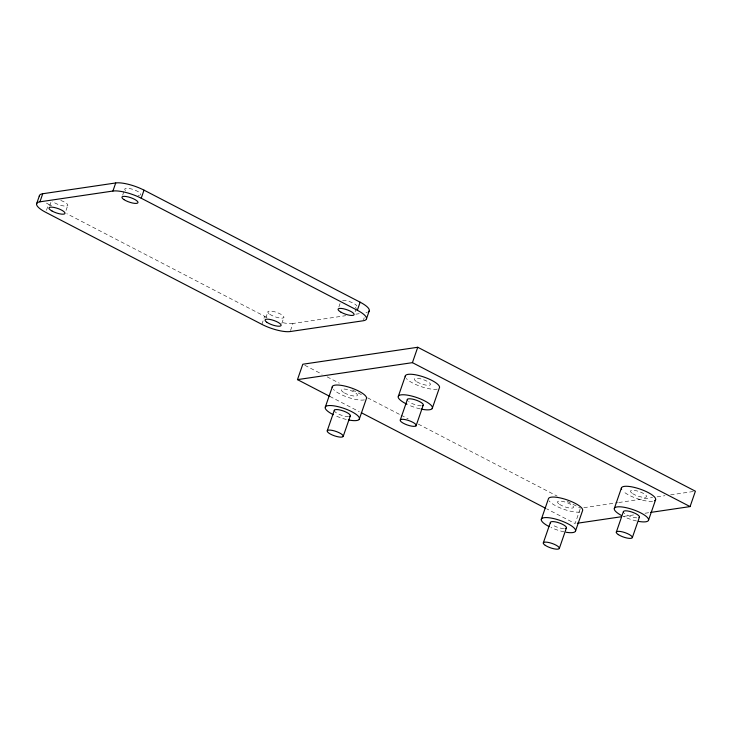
<?xml version="1.0" encoding="UTF-8"?>
<svg xmlns="http://www.w3.org/2000/svg" width="732" height="732" viewBox="0 0 732 732"><rect width="100%" height="100%" fill="white"/><g stroke="black" fill="none" stroke-linecap="round" stroke-linejoin="round"><path stroke-width="0.55" stroke-dasharray="3.66 2.75" d="M46.464 210.304L48.559 204.246A21.521 5.929 19.1 0 1 46.427 203.075M49.712 205.811L51.112 201.767M66.017 210.468L67.765 205.418M122.656 195.179L124.056 191.134M261.882 324.358L264.673 316.288L66.822 213.707M265.798 317.917L267.903 311.859M281.811 323.452L283.915 317.395M290.522 330.544L292.965 323.471L345.751 315.675M338.852 307.019L340.252 302.975M355.102 311.786L356.85 306.735A8.473 2.333 19.1 0 1 355.185 307.376M363.511 319.756L364.216 317.743M580.092 509.207L575.123 523.572L546.749 508.859M355.853 314.184L359.22 313.689M583.834 507.679L617.643 502.683M618.769 502.518L652.578 497.522M657.08 496.863L664.976 495.692M670.604 494.859L695.4 491.199M623.582 516.408L633.72 514.916M644.993 513.251L649.504 512.583M48.559 204.246L51.606 205.82M304.823 365.286L322.053 374.217M327.122 376.843L339.282 383.147M352.449 389.982L363.603 395.756M367.656 397.86L400.075 414.669M401.09 415.19L408.182 418.869M418.32 424.121L557.144 496.095M567.273 501.347L580.449 508.182M329.894 396.442L359.284 411.677M364.39 399.873A18.071 4.978 19.1 0 1 348.158 397.403A18.071 4.978 19.1 0 1 333.38 389.351M437.251 389.131A18.071 4.978 19.1 0 1 420.882 386.533A18.071 4.978 19.1 0 1 406.278 378.462M652.56 501.301A18.071 4.978 19.1 0 1 622.969 491.099M579.863 512.043A18.071 4.978 19.1 0 1 563.036 509.014A18.071 4.978 19.1 0 1 549.101 500.898M421.257 405.848A8.473 2.333 19.1 0 1 408.538 401.493M420.077 408.868A18.071 4.978 19.1 0 1 408.017 404.75M348.606 416.618A8.473 2.333 19.1 0 1 334.835 411.622M346.254 419.445A18.071 4.978 19.1 0 1 335.274 415.648M636.785 517.881A8.473 2.333 19.1 0 1 624.24 513.187M636.547 520.983A18.071 4.978 19.1 0 1 623.472 516.481M563.722 528.66A8.473 2.333 19.1 0 1 552.376 524.835M564.052 531.871A18.071 4.978 19.1 0 1 550.949 527.479M292.965 323.471A21.521 5.929 19.1 0 1 282.607 322.656M266.997 317.423A21.521 5.929 19.1 0 1 264.673 316.288M367.281 312.399A21.521 5.929 19.1 0 1 365.963 312.692M342.613 300.321A8.473 2.333 19.1 0 1 351.122 302.188A8.473 2.333 19.1 0 1 356.887 306.104M60.783 200.458A8.473 2.333 19.1 0 1 66.2 206.104A8.473 2.333 19.1 0 1 52.384 201.19M139.501 195.288A8.473 2.333 19.1 0 1 138.128 195.334M125.593 190.631A8.473 2.333 19.1 0 1 132.199 189.167A8.473 2.333 19.1 0 1 140.416 194.996M344.415 392.91A8.473 2.333 19.1 0 0 357.372 395.454A8.473 2.333 19.1 0 0 346.465 389.342A8.473 2.333 19.1 0 0 344.415 392.91M417.002 381.894A8.473 2.333 19.1 0 0 430.27 384.803A8.473 2.333 19.1 0 0 419.967 378.673A8.473 2.333 19.1 0 0 417.002 381.894M632.53 493.569A8.473 2.333 19.1 0 0 646.164 497.019A8.473 2.333 19.1 0 0 636.886 490.898A8.473 2.333 19.1 0 0 632.53 493.569M559.477 504.311A8.473 2.333 19.1 0 0 573.147 507.816A8.473 2.333 19.1 0 0 563.979 501.704A8.473 2.333 19.1 0 0 559.477 504.311M269.715 314.229A8.473 2.333 19.1 0 0 283.449 317.871A8.473 2.333 19.1 0 0 274.555 311.768A8.473 2.333 19.1 0 0 269.715 314.229"/><path stroke-width="1.1" d="M36.6 203.835L39.4 195.755M39.931 201.822L112.92 191.043A21.521 5.929 19.1 0 1 141.212 198.226L357.335 310.267A21.521 5.929 19.1 0 1 363.163 320.772L290.174 331.55A21.521 5.929 19.1 0 1 261.882 324.358L45.759 212.326A21.521 5.929 19.1 0 1 39.931 201.822L42.731 193.742L115.72 182.963A21.521 5.929 19.1 0 1 144.012 190.146L360.126 302.188A21.521 5.929 19.1 0 1 368.288 311.96M112.92 191.043L115.72 182.963M141.212 198.226L144.012 190.146M329.894 396.442L297.476 379.624L302.801 364.234L417.752 347.261L695.4 491.199L690.075 506.59L650.629 512.418M357.335 310.267L360.126 302.188M325.374 406.882L332.484 386.359M327.25 430.727L334.359 410.204M366.494 318.759L369.294 310.679M343.162 436.492A8.473 2.333 19.1 0 0 332.246 430.389A8.473 2.333 19.1 0 0 330.205 433.948A8.473 2.333 19.1 0 0 343.162 436.492L350.262 415.977M359.247 419.299L366.348 398.775A18.071 4.978 19.1 0 0 349.923 387.484A18.071 4.978 19.1 0 0 332.346 387.685M398.418 396.03L405.519 375.516M297.476 379.624L412.427 362.651L417.752 347.261M400.34 419.811L407.45 399.297M416.06 425.841A8.473 2.333 19.1 0 0 405.757 419.711A8.473 2.333 19.1 0 0 402.792 422.931A8.473 2.333 19.1 0 0 416.06 425.841L423.16 405.327M432.191 408.584L439.301 388.07A18.071 4.978 19.1 0 0 423.197 376.797A18.071 4.978 19.1 0 0 405.318 376.815M541.305 519.391L548.405 498.876A18.071 4.978 19.1 0 1 566.541 499.691A18.071 4.978 19.1 0 1 582.663 510.35L575.553 530.865M543.3 542.943L550.4 522.419M559.349 548.36L566.449 527.836M614.331 508.466L621.441 487.942M616.289 532.191L623.389 511.668M632.347 537.553L639.448 517.03M648.506 520.242L655.616 499.718M577.374 523.234L621.322 516.746M412.427 362.651L690.075 506.59M361.306 412.72L545.733 508.337M621.624 489.369A18.071 4.978 19.1 0 1 640.061 489.086A18.071 4.978 19.1 0 1 654.637 500.743M407.276 399.882A8.473 2.333 19.1 0 1 417.02 400.45A8.473 2.333 19.1 0 1 422.456 405.702M407.029 404.284A18.071 4.978 19.1 0 1 402.682 394.749A18.071 4.978 19.1 0 1 429.593 403.936A18.071 4.978 19.1 0 1 421.138 409.097M334.323 410.835A8.473 2.333 19.1 0 1 343.491 411.027A8.473 2.333 19.1 0 1 349.686 416.407M333.298 414.696A18.071 4.978 19.1 0 1 330.013 405.528A18.071 4.978 19.1 0 1 356.649 414.751A18.071 4.978 19.1 0 1 348.405 419.93M623.554 512.354A8.473 2.333 19.1 0 1 631.872 512.034A8.473 2.333 19.1 0 1 639.063 517.542M621.55 515.511A18.071 4.978 19.1 0 1 619.318 506.791A18.071 4.978 19.1 0 1 645.496 515.813A18.071 4.978 19.1 0 1 638.643 521.404M550.537 523.106A8.473 2.333 19.1 0 1 560.007 523.215A8.473 2.333 19.1 0 1 565.113 528.614M549 526.528A18.071 4.978 19.1 0 1 545.953 517.57A18.071 4.978 19.1 0 1 572.195 526.363A18.071 4.978 19.1 0 1 566.12 532.265M39.418 196.579A21.521 5.929 19.1 0 1 42.731 193.742M618.32 534.607A8.473 2.333 19.1 0 0 631.954 538.066A8.473 2.333 19.1 0 0 622.676 531.944A8.473 2.333 19.1 0 0 618.32 534.607M545.267 545.349A8.473 2.333 19.1 0 0 558.937 548.854A8.473 2.333 19.1 0 0 549.759 542.741A8.473 2.333 19.1 0 0 545.267 545.349M341.094 312.262A8.473 2.333 19.1 0 0 354.059 314.815A8.473 2.333 19.1 0 0 343.162 308.703A8.473 2.333 19.1 0 0 341.094 312.262M123.973 199.616A8.473 2.333 19.1 0 0 137.616 203.075A8.473 2.333 19.1 0 0 128.365 196.963A8.473 2.333 19.1 0 0 123.973 199.616M266.915 322.309A8.473 2.333 19.1 0 0 280.649 325.95A8.473 2.333 19.1 0 0 271.755 319.847A8.473 2.333 19.1 0 0 266.915 322.309M52.146 211.09A8.473 2.333 19.1 0 0 64.974 213.497A8.473 2.333 19.1 0 0 53.857 207.403A8.473 2.333 19.1 0 0 52.146 211.09"/></g></svg>
